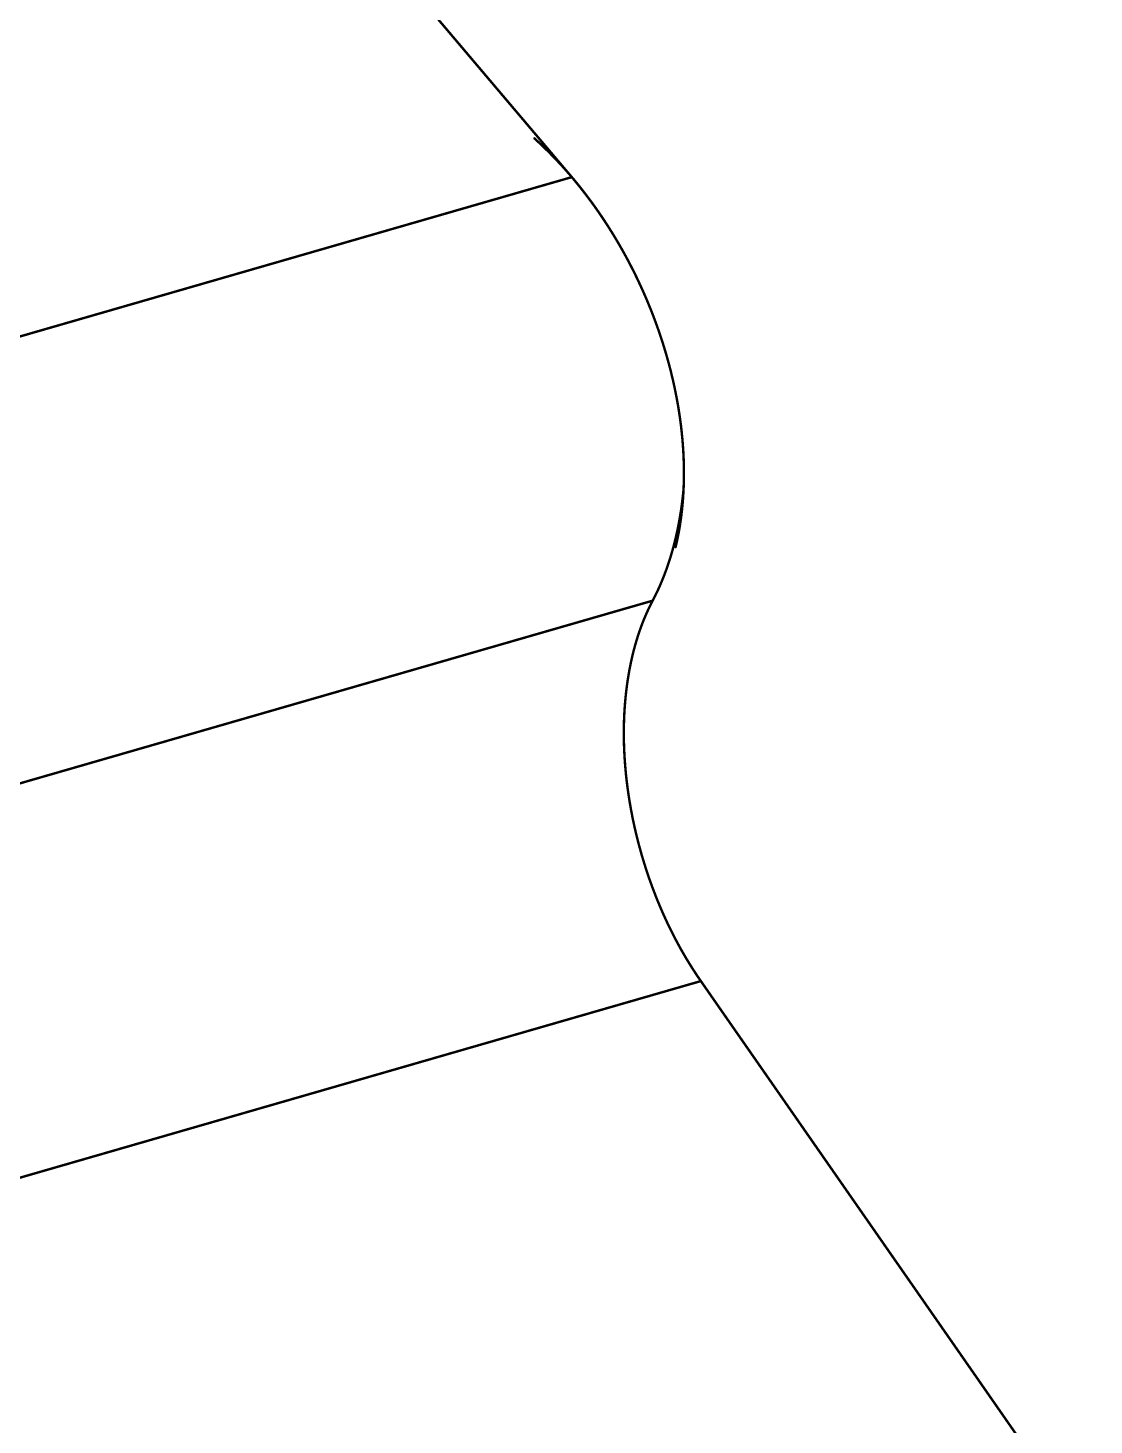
# Model space of a CAD drawing. Header units: millimetres. Extents: x 235 to 830, y 272 to 692.
# Drawn here: x 630.75 to 636.35, y 333.3 to 340.64 of the extents above; entities that cross this region are included whole.
import ezdxf

# ---------------------------------------------------------------- set-up
doc = ezdxf.new("R2010")
doc.units = ezdxf.units.MM
doc.layers.add('Mechanical1', color=6, linetype='Continuous')

msp = doc.modelspace()

# ---------------------------------------------------------------- linework, layer by layer
at = {"layer": 'Mechanical1', "const_width": 0.0127}
for points in [[(602.9158, 376.1063), (633.6087, 339.8557)], [(633.4121, 340.0593), (633.4289, 340.044)], [(633.4289, 340.044), (633.4456, 340.0283)], [(633.4456, 340.0283), (633.4622, 340.0125)], [(633.4622, 340.0125), (633.4787, 339.9963)], [(633.4787, 339.9963), (633.4951, 339.9799)], [(633.4951, 339.9799), (633.5114, 339.9633)], [(633.5114, 339.9633), (633.5275, 339.9464)], [(633.5275, 339.9464), (633.5436, 339.9292)], [(633.5436, 339.9292), (633.5595, 339.9119)], [(633.5595, 339.9119), (633.5753, 339.8943)], [(625.5665, 337.5323), (633.6087, 339.8557)], [(633.5753, 339.8943), (633.5909, 339.8764)], [(633.5909, 339.8764), (633.6064, 339.8583)], [(633.6064, 339.8583), (633.6218, 339.8401)], [(633.6218, 339.8401), (633.637, 339.8215)], [(633.637, 339.8215), (633.6521, 339.8028)], [(633.6521, 339.8028), (633.667, 339.7839)], [(633.667, 339.7839), (633.6818, 339.7647)], [(633.6818, 339.7647), (633.6964, 339.7454)], [(633.6964, 339.7454), (633.7109, 339.7258)], [(633.7109, 339.7258), (633.7252, 339.7061)], [(633.7252, 339.7061), (633.7394, 339.6861)], [(633.7394, 339.6861), (633.7534, 339.666)], [(633.7534, 339.666), (633.7672, 339.6457)], [(633.7672, 339.6457), (633.7808, 339.6252)], [(633.7808, 339.6252), (633.7943, 339.6046)], [(633.7943, 339.6046), (633.8075, 339.5837)], [(633.8075, 339.5837), (633.8206, 339.5628)], [(633.8206, 339.5628), (633.8336, 339.5416)], [(633.8336, 339.5416), (633.8463, 339.5203)], [(633.8463, 339.5203), (633.8588, 339.4988)], [(633.8588, 339.4988), (633.8712, 339.4772)], [(633.8712, 339.4772), (633.8833, 339.4555)], [(633.8833, 339.4555), (633.8953, 339.4336)], [(633.8953, 339.4336), (633.907, 339.4116)], [(633.907, 339.4116), (633.9186, 339.3894)], [(633.9186, 339.3894), (633.9299, 339.3672)], [(633.9299, 339.3672), (633.9411, 339.3448)], [(633.9411, 339.3448), (633.952, 339.3223)], [(633.952, 339.3223), (633.9627, 339.2996)], [(633.9627, 339.2996), (633.9732, 339.2769)], [(633.9732, 339.2769), (633.9835, 339.2541)], [(633.9835, 339.2541), (633.9936, 339.2312)], [(633.9936, 339.2312), (634.0034, 339.2082)], [(634.0034, 339.2082), (634.013, 339.1851)], [(634.013, 339.1851), (634.0224, 339.162)], [(634.0224, 339.162), (634.0316, 339.1387)], [(634.0316, 339.1387), (634.0405, 339.1154)], [(634.0405, 339.1154), (634.0492, 339.092)], [(634.0492, 339.092), (634.0577, 339.0686)], [(634.0577, 339.0686), (634.0659, 339.0451)], [(634.0659, 339.0451), (634.0739, 339.0216)], [(634.0739, 339.0216), (634.0817, 338.998)], [(634.0817, 338.998), (634.0892, 338.9744)], [(634.0892, 338.9744), (634.0965, 338.9507)], [(634.0965, 338.9507), (634.1035, 338.927)], [(634.1035, 338.927), (634.1103, 338.9033)], [(634.1103, 338.9033), (634.1169, 338.8796)], [(634.1169, 338.8796), (634.1232, 338.8559)], [(634.1232, 338.8559), (634.1292, 338.8321)], [(634.1292, 338.8321), (634.135, 338.8084)], [(634.135, 338.8084), (634.1406, 338.7846)], [(634.1406, 338.7846), (634.1459, 338.7609)], [(634.1459, 338.7609), (634.1509, 338.7371)], [(634.1509, 338.7371), (634.1557, 338.7134)], [(634.1557, 338.7134), (634.1602, 338.6897)], [(634.1602, 338.6897), (634.1645, 338.666)], [(634.1645, 338.666), (634.1685, 338.6424)], [(634.1685, 338.6424), (634.1722, 338.6188)], [(634.1722, 338.6188), (634.1757, 338.5952)], [(634.1757, 338.5952), (634.179, 338.5717)], [(634.179, 338.5717), (634.182, 338.5482)], [(634.182, 338.5482), (634.1847, 338.5248)], [(634.1847, 338.5248), (634.1871, 338.5015)], [(634.1871, 338.5015), (634.1893, 338.4782)], [(634.1893, 338.4782), (634.1912, 338.455)], [(634.1912, 338.455), (634.1929, 338.4319)], [(634.1929, 338.4319), (634.1943, 338.4088)], [(634.1943, 338.4088), (634.1954, 338.3858)], [(634.1954, 338.3858), (634.1963, 338.363)], [(634.1963, 338.363), (634.1969, 338.3402)], [(634.1969, 338.3402), (634.1972, 338.3175)], [(634.1971, 338.2725), (634.1973, 338.2949)], [(634.1972, 338.3175), (634.1973, 338.2949)], [(634.1943, 338.205), (634.1955, 338.2171)], [(634.1949, 338.2058), (634.1959, 338.2279)], [(634.1959, 338.2279), (634.1966, 338.2501)], [(634.1966, 338.2501), (634.1971, 338.2725)], [(634.1848, 338.1256), (634.1868, 338.1401)], [(634.1868, 338.1401), (634.1886, 338.154)], [(634.1883, 338.1188), (634.1904, 338.1403)], [(634.1886, 338.154), (634.1902, 338.1674)], [(634.1902, 338.1674), (634.1917, 338.1801)], [(634.1904, 338.1403), (634.1922, 338.162)], [(634.1917, 338.1801), (634.1931, 338.1928)], [(634.1922, 338.162), (634.1937, 338.1839)], [(634.1931, 338.1928), (634.1943, 338.205)], [(634.1937, 338.1839), (634.1949, 338.2058)], [(634.1747, 338.061), (634.1776, 338.0785)], [(634.1776, 338.0785), (634.1803, 338.0948)], [(634.1803, 338.0948), (634.1827, 338.1105)], [(634.1806, 338.0551), (634.1834, 338.0762)], [(634.1827, 338.1105), (634.1848, 338.1256)], [(634.1834, 338.0762), (634.186, 338.0974)], [(634.186, 338.0974), (634.1883, 338.1188)], [(634.1596, 337.9846), (634.1618, 337.9948)], [(634.1618, 337.9948), (634.1639, 338.005)], [(634.1639, 338.005), (634.166, 338.0152)], [(634.166, 338.0152), (634.1682, 338.026)], [(634.1667, 337.9724), (634.1706, 337.9928)], [(634.1682, 338.026), (634.1703, 338.0369)], [(634.1703, 338.0369), (634.1723, 338.0477)], [(634.1706, 337.9928), (634.1742, 338.0134)], [(634.1723, 338.0477), (634.1747, 338.061)], [(634.1742, 338.0134), (634.1775, 338.0341)], [(634.1775, 338.0341), (634.1806, 338.0551)], [(634.14, 337.9053), (634.1425, 337.9148)], [(634.1425, 337.9148), (634.1451, 337.9243)], [(634.1451, 337.9243), (634.1475, 337.9338)], [(634.1475, 337.9338), (634.15, 337.9439)], [(634.15, 337.9439), (634.1525, 337.9541)], [(634.1525, 337.9541), (634.1549, 337.9642)], [(634.1535, 337.9122), (634.1582, 337.9321)], [(634.1549, 337.9642), (634.1573, 337.9744)], [(634.1573, 337.9744), (634.1596, 337.9846)], [(634.1582, 337.9321), (634.1626, 337.9521)], [(634.1626, 337.9521), (634.1667, 337.9724)], [(634.1204, 337.8394), (634.1233, 337.8487)], [(634.1233, 337.8487), (634.1263, 337.8581)], [(634.1263, 337.8581), (634.1291, 337.8675)], [(634.1291, 337.8675), (634.1319, 337.8769)], [(634.1319, 337.8769), (634.1347, 337.8864)], [(634.1347, 337.8864), (634.1374, 337.8958)], [(634.1374, 337.8958), (634.14, 337.9053)], [(634.0942, 337.7653), (634.0977, 337.7745)], [(634.0977, 337.7745), (634.1011, 337.7837)], [(634.1011, 337.7837), (634.1045, 337.7929)], [(634.1045, 337.7929), (634.1078, 337.8022)], [(634.1078, 337.8022), (634.111, 337.8114)], [(634.111, 337.8114), (634.1142, 337.8207)], [(634.1142, 337.8207), (634.1173, 337.83)], [(634.1173, 337.83), (634.1204, 337.8394)], [(634.0639, 337.6931), (634.0679, 337.702)], [(634.0679, 337.702), (634.0719, 337.711)], [(634.0719, 337.711), (634.0757, 337.72)], [(634.0757, 337.72), (634.0796, 337.729)], [(634.0796, 337.729), (634.0833, 337.738)], [(634.0833, 337.738), (634.087, 337.7471)], [(634.087, 337.7471), (634.0906, 337.7562)], [(634.0906, 337.7562), (634.0942, 337.7653)], [(625.991, 335.3072), (634.0332, 337.6306)], [(634.0274, 337.6194), (634.0332, 337.6306)], [(634.0332, 337.6306), (634.0366, 337.6371)], [(634.0366, 337.6371), (634.0413, 337.6463)], [(634.0413, 337.6463), (634.046, 337.6556)], [(634.046, 337.6556), (634.0506, 337.6649)], [(634.0506, 337.6649), (634.0551, 337.6743)], [(634.0551, 337.6743), (634.0595, 337.6837)], [(634.0595, 337.6837), (634.0639, 337.6931)], [(633.992, 337.5433), (633.9961, 337.553)], [(633.9961, 337.553), (634.0003, 337.5626)], [(634.0003, 337.5626), (634.0046, 337.5722)], [(634.0046, 337.5722), (634.009, 337.5817)], [(634.009, 337.5817), (634.0134, 337.5912)], [(634.0134, 337.5912), (634.018, 337.6007)], [(634.018, 337.6007), (634.0226, 337.6101)], [(634.0226, 337.6101), (634.0274, 337.6194)], [(633.9622, 337.4647), (633.9657, 337.4747)], [(633.9657, 337.4747), (633.9692, 337.4846)], [(633.9692, 337.4846), (633.9728, 337.4945)], [(633.9728, 337.4945), (633.9765, 337.5043)], [(633.9765, 337.5043), (633.9802, 337.5141)], [(633.9802, 337.5141), (633.9841, 337.5239)], [(633.9841, 337.5239), (633.988, 337.5336)], [(633.988, 337.5336), (633.992, 337.5433)], [(633.9405, 337.3942), (633.9434, 337.4044)], [(633.9434, 337.4044), (633.9463, 337.4145)], [(633.9463, 337.4145), (633.9494, 337.4246)], [(633.9494, 337.4246), (633.9525, 337.4347)], [(633.9525, 337.4347), (633.9556, 337.4447)], [(633.9556, 337.4447), (633.9589, 337.4547)], [(633.9589, 337.4547), (633.9622, 337.4647)], [(633.9226, 337.3225), (633.9249, 337.3328)], [(633.9249, 337.3328), (633.9273, 337.3431)], [(633.9273, 337.3431), (633.9298, 337.3534)], [(633.9298, 337.3534), (633.9324, 337.3636)], [(633.9324, 337.3636), (633.935, 337.3738)], [(633.935, 337.3738), (633.9377, 337.384)], [(633.9377, 337.384), (633.9405, 337.3942)], [(633.9081, 337.2499), (633.91, 337.2604)], [(633.91, 337.2604), (633.9119, 337.2707)], [(633.9119, 337.2707), (633.9139, 337.2811)], [(633.9139, 337.2811), (633.916, 337.2915)], [(633.916, 337.2915), (633.9181, 337.3019)], [(633.9181, 337.3019), (633.9203, 337.3122)], [(633.9203, 337.3122), (633.9226, 337.3225)], [(633.8952, 337.1622), (633.8981, 337.1852)], [(633.8981, 337.1852), (633.8999, 337.1978)], [(633.8999, 337.1978), (633.9014, 337.2082)], [(633.9014, 337.2082), (633.903, 337.2187)], [(633.903, 337.2187), (633.9046, 337.2291)], [(633.9046, 337.2291), (633.9064, 337.2395)], [(633.9064, 337.2395), (633.9081, 337.2499)], [(633.8885, 337.0972), (633.8904, 337.1182)], [(633.8904, 337.1182), (633.8925, 337.1392)], [(633.8925, 337.1392), (633.8952, 337.1622)], [(633.8834, 337.0175), (633.8843, 337.0364)], [(633.8843, 337.0364), (633.8854, 337.0553)], [(633.8854, 337.0553), (633.8868, 337.0763)], [(633.8868, 337.0763), (633.8885, 337.0972)], [(633.8817, 336.9418), (633.8819, 336.9607)], [(633.8819, 336.9607), (633.8822, 336.9797)], [(633.8822, 336.9797), (633.8827, 336.9986)], [(633.8827, 336.9986), (633.8834, 337.0175)], [(633.8817, 336.9229), (633.8819, 336.904)], [(633.8819, 336.904), (633.8823, 336.8851)], [(633.8823, 336.8851), (633.8828, 336.8683)], [(633.8828, 336.8683), (633.8834, 336.8515)], [(633.8834, 336.8515), (633.8842, 336.8347)], [(633.8842, 336.8347), (633.885, 336.818)], [(633.885, 336.818), (633.8861, 336.8012)], [(633.8861, 336.8012), (633.8872, 336.7844)], [(633.8872, 336.7844), (633.8885, 336.7677)], [(633.8885, 336.7677), (633.8899, 336.7509)], [(633.8899, 336.7509), (633.8914, 336.7342)], [(633.8914, 336.7342), (633.893, 336.7175)], [(633.893, 336.7175), (633.8948, 336.7007)], [(633.8948, 336.7007), (633.8967, 336.684)], [(633.8967, 336.684), (633.8987, 336.6674)], [(634.0501, 336.0766), (634.0611, 336.0493)], [(634.0611, 336.0493), (634.0724, 336.0221)], [(634.0724, 336.0221), (634.0833, 335.9969)], [(634.0833, 335.9969), (634.0944, 335.9719)], [(634.0944, 335.9719), (634.1058, 335.9471)], [(634.1058, 335.9471), (634.1175, 335.9224)], [(634.1175, 335.9224), (634.1286, 335.8997)], [(634.1286, 335.8997), (634.1399, 335.8771)], [(634.1399, 335.8771), (634.1515, 335.8547)], [(634.1515, 335.8547), (634.1634, 335.8324)], [(634.1634, 335.8324), (634.1754, 335.8103)], [(634.1754, 335.8103), (634.1878, 335.7883)], [(634.1878, 335.7883), (634.2004, 335.7665)], [(634.2004, 335.7665), (634.2132, 335.7448)], [(634.2132, 335.7448), (634.2264, 335.7233)], [(634.2264, 335.7233), (634.2397, 335.702)], [(634.2397, 335.702), (634.2534, 335.6808)], [(634.2534, 335.6808), (634.2672, 335.6598)], [(634.2672, 335.6598), (634.2814, 335.639)], [(626.244, 333.3087), (634.2862, 335.6321)], [(634.2814, 335.639), (634.2862, 335.6321)], [(634.2862, 335.6321), (636.3444, 332.6725)]]:
    msp.add_lwpolyline(points, dxfattribs=at)
at = {"layer": 'Mechanical1', "const_width": 0.00635}
for points in [[(633.4089, 340.0593, 1), (633.4153, 340.0593, 1)], [(633.4258, 340.044, 1), (633.4321, 340.044, 1)], [(633.4258, 340.044, 1), (633.4321, 340.044, 1)], [(633.4425, 340.0283, 1), (633.4488, 340.0283, 1)], [(633.4425, 340.0283, 1), (633.4488, 340.0283, 1)], [(633.4591, 340.0125, 1), (633.4654, 340.0125, 1)], [(633.4591, 340.0125, 1), (633.4654, 340.0125, 1)], [(633.4756, 339.9963, 1), (633.4819, 339.9963, 1)], [(633.4756, 339.9963, 1), (633.4819, 339.9963, 1)], [(633.4919, 339.9799, 1), (633.4983, 339.9799, 1)], [(633.4919, 339.9799, 1), (633.4983, 339.9799, 1)], [(633.5082, 339.9633, 1), (633.5146, 339.9633, 1)], [(633.5082, 339.9633, 1), (633.5146, 339.9633, 1)], [(633.5244, 339.9464, 1), (633.5307, 339.9464, 1)], [(633.5244, 339.9464, 1), (633.5307, 339.9464, 1)], [(633.5404, 339.9292, 1), (633.5467, 339.9292, 1)], [(633.5404, 339.9292, 1), (633.5467, 339.9292, 1)], [(633.5563, 339.9119, 1), (633.5626, 339.9119, 1)], [(633.5563, 339.9119, 1), (633.5626, 339.9119, 1)], [(633.5721, 339.8943, 1), (633.5784, 339.8943, 1)], [(633.5721, 339.8943, 1), (633.5784, 339.8943, 1)], [(633.5877, 339.8764, 1), (633.5941, 339.8764, 1)], [(633.5877, 339.8764, 1), (633.5941, 339.8764, 1)], [(633.6032, 339.8583, 1), (633.6096, 339.8583, 1)], [(633.6032, 339.8583, 1), (633.6096, 339.8583, 1)], [(633.6055, 339.8557, 1), (633.6118, 339.8557, 1)], [(633.6055, 339.8557, 1), (633.6118, 339.8557, 1)], [(633.6186, 339.8401, 1), (633.625, 339.8401, 1)], [(633.6186, 339.8401, 1), (633.625, 339.8401, 1)], [(633.6338, 339.8215, 1), (633.6402, 339.8215, 1)], [(633.6338, 339.8215, 1), (633.6402, 339.8215, 1)], [(633.6489, 339.8028, 1), (633.6553, 339.8028, 1)], [(633.6489, 339.8028, 1), (633.6553, 339.8028, 1)], [(633.6639, 339.7839, 1), (633.6702, 339.7839, 1)], [(633.6639, 339.7839, 1), (633.6702, 339.7839, 1)], [(633.6786, 339.7647, 1), (633.685, 339.7647, 1)], [(633.6786, 339.7647, 1), (633.685, 339.7647, 1)], [(633.6933, 339.7454, 1), (633.6996, 339.7454, 1)], [(633.6933, 339.7454, 1), (633.6996, 339.7454, 1)], [(633.7077, 339.7258, 1), (633.7141, 339.7258, 1)], [(633.7077, 339.7258, 1), (633.7141, 339.7258, 1)], [(633.722, 339.7061, 1), (633.7284, 339.7061, 1)], [(633.722, 339.7061, 1), (633.7284, 339.7061, 1)], [(633.7362, 339.6861, 1), (633.7425, 339.6861, 1)], [(633.7362, 339.6861, 1), (633.7425, 339.6861, 1)], [(633.7502, 339.666, 1), (633.7565, 339.666, 1)], [(633.7502, 339.666, 1), (633.7565, 339.666, 1)], [(633.764, 339.6457, 1), (633.7703, 339.6457, 1)], [(633.764, 339.6457, 1), (633.7703, 339.6457, 1)], [(633.7776, 339.6252, 1), (633.784, 339.6252, 1)], [(633.7776, 339.6252, 1), (633.784, 339.6252, 1)], [(633.7911, 339.6046, 1), (633.7974, 339.6046, 1)], [(633.7911, 339.6046, 1), (633.7974, 339.6046, 1)], [(633.8044, 339.5837, 1), (633.8107, 339.5837, 1)], [(633.8044, 339.5837, 1), (633.8107, 339.5837, 1)], [(633.8175, 339.5628, 1), (633.8238, 339.5628, 1)], [(633.8175, 339.5628, 1), (633.8238, 339.5628, 1)], [(633.8304, 339.5416, 1), (633.8367, 339.5416, 1)], [(633.8304, 339.5416, 1), (633.8367, 339.5416, 1)], [(633.8431, 339.5203, 1), (633.8495, 339.5203, 1)], [(633.8431, 339.5203, 1), (633.8495, 339.5203, 1)], [(633.8557, 339.4988, 1), (633.862, 339.4988, 1)], [(633.8557, 339.4988, 1), (633.862, 339.4988, 1)], [(633.868, 339.4772, 1), (633.8744, 339.4772, 1)], [(633.868, 339.4772, 1), (633.8744, 339.4772, 1)], [(633.8802, 339.4555, 1), (633.8865, 339.4555, 1)], [(633.8802, 339.4555, 1), (633.8865, 339.4555, 1)], [(633.8921, 339.4336, 1), (633.8985, 339.4336, 1)], [(633.8921, 339.4336, 1), (633.8985, 339.4336, 1)], [(633.9039, 339.4116, 1), (633.9102, 339.4116, 1)], [(633.9039, 339.4116, 1), (633.9102, 339.4116, 1)], [(633.9154, 339.3894, 1), (633.9218, 339.3894, 1)], [(633.9154, 339.3894, 1), (633.9218, 339.3894, 1)], [(633.9268, 339.3672, 1), (633.9331, 339.3672, 1)], [(633.9268, 339.3672, 1), (633.9331, 339.3672, 1)], [(633.9379, 339.3448, 1), (633.9443, 339.3448, 1)], [(633.9379, 339.3448, 1), (633.9443, 339.3448, 1)], [(633.9488, 339.3223, 1), (633.9552, 339.3223, 1)], [(633.9488, 339.3223, 1), (633.9552, 339.3223, 1)], [(633.9595, 339.2996, 1), (633.9659, 339.2996, 1)], [(633.9595, 339.2996, 1), (633.9659, 339.2996, 1)], [(633.97, 339.2769, 1), (633.9764, 339.2769, 1)], [(633.97, 339.2769, 1), (633.9764, 339.2769, 1)], [(633.9803, 339.2541, 1), (633.9867, 339.2541, 1)], [(633.9803, 339.2541, 1), (633.9867, 339.2541, 1)], [(633.9904, 339.2312, 1), (633.9967, 339.2312, 1)], [(633.9904, 339.2312, 1), (633.9967, 339.2312, 1)], [(634.0002, 339.2082, 1), (634.0066, 339.2082, 1)], [(634.0002, 339.2082, 1), (634.0066, 339.2082, 1)], [(634.0099, 339.1851, 1), (634.0162, 339.1851, 1)], [(634.0099, 339.1851, 1), (634.0162, 339.1851, 1)], [(634.0193, 339.162, 1), (634.0256, 339.162, 1)], [(634.0193, 339.162, 1), (634.0256, 339.162, 1)], [(634.0284, 339.1387, 1), (634.0348, 339.1387, 1)], [(634.0284, 339.1387, 1), (634.0348, 339.1387, 1)], [(634.0374, 339.1154, 1), (634.0437, 339.1154, 1)], [(634.0374, 339.1154, 1), (634.0437, 339.1154, 1)], [(634.0461, 339.092, 1), (634.0524, 339.092, 1)], [(634.0461, 339.092, 1), (634.0524, 339.092, 1)], [(634.0545, 339.0686, 1), (634.0609, 339.0686, 1)], [(634.0545, 339.0686, 1), (634.0609, 339.0686, 1)], [(634.0628, 339.0451, 1), (634.0691, 339.0451, 1)], [(634.0628, 339.0451, 1), (634.0691, 339.0451, 1)], [(634.0708, 339.0216, 1), (634.0771, 339.0216, 1)], [(634.0708, 339.0216, 1), (634.0771, 339.0216, 1)], [(634.0785, 338.998, 1), (634.0849, 338.998, 1)], [(634.0785, 338.998, 1), (634.0849, 338.998, 1)], [(634.0861, 338.9744, 1), (634.0924, 338.9744, 1)], [(634.0861, 338.9744, 1), (634.0924, 338.9744, 1)], [(634.0933, 338.9507, 1), (634.0997, 338.9507, 1)], [(634.0933, 338.9507, 1), (634.0997, 338.9507, 1)], [(634.1004, 338.927, 1), (634.1067, 338.927, 1)], [(634.1004, 338.927, 1), (634.1067, 338.927, 1)], [(634.1072, 338.9033, 1), (634.1135, 338.9033, 1)], [(634.1072, 338.9033, 1), (634.1135, 338.9033, 1)], [(634.1137, 338.8796, 1), (634.1201, 338.8796, 1)], [(634.1137, 338.8796, 1), (634.1201, 338.8796, 1)], [(634.12, 338.8559, 1), (634.1264, 338.8559, 1)], [(634.12, 338.8559, 1), (634.1264, 338.8559, 1)], [(634.126, 338.8321, 1), (634.1324, 338.8321, 1)], [(634.126, 338.8321, 1), (634.1324, 338.8321, 1)], [(634.1318, 338.8084, 1), (634.1382, 338.8084, 1)], [(634.1318, 338.8084, 1), (634.1382, 338.8084, 1)], [(634.1374, 338.7846, 1), (634.1437, 338.7846, 1)], [(634.1374, 338.7846, 1), (634.1437, 338.7846, 1)], [(634.1427, 338.7609, 1), (634.149, 338.7609, 1)], [(634.1427, 338.7609, 1), (634.149, 338.7609, 1)], [(634.1477, 338.7371, 1), (634.1541, 338.7371, 1)], [(634.1477, 338.7371, 1), (634.1541, 338.7371, 1)], [(634.1525, 338.7134, 1), (634.1589, 338.7134, 1)], [(634.1525, 338.7134, 1), (634.1589, 338.7134, 1)], [(634.157, 338.6897, 1), (634.1634, 338.6897, 1)], [(634.157, 338.6897, 1), (634.1634, 338.6897, 1)], [(634.1613, 338.666, 1), (634.1677, 338.666, 1)], [(634.1613, 338.666, 1), (634.1677, 338.666, 1)], [(634.1653, 338.6424, 1), (634.1717, 338.6424, 1)], [(634.1653, 338.6424, 1), (634.1717, 338.6424, 1)], [(634.1691, 338.6188, 1), (634.1754, 338.6188, 1)], [(634.1691, 338.6188, 1), (634.1754, 338.6188, 1)], [(634.1726, 338.5952, 1), (634.1789, 338.5952, 1)], [(634.1726, 338.5952, 1), (634.1789, 338.5952, 1)], [(634.1758, 338.5717, 1), (634.1822, 338.5717, 1)], [(634.1758, 338.5717, 1), (634.1822, 338.5717, 1)], [(634.1788, 338.5482, 1), (634.1851, 338.5482, 1)], [(634.1788, 338.5482, 1), (634.1851, 338.5482, 1)], [(634.1815, 338.5248, 1), (634.1878, 338.5248, 1)], [(634.1815, 338.5248, 1), (634.1878, 338.5248, 1)], [(634.1839, 338.5015, 1), (634.1903, 338.5015, 1)], [(634.1839, 338.5015, 1), (634.1903, 338.5015, 1)], [(634.1861, 338.4782, 1), (634.1925, 338.4782, 1)], [(634.1861, 338.4782, 1), (634.1925, 338.4782, 1)], [(634.188, 338.455, 1), (634.1944, 338.455, 1)], [(634.188, 338.455, 1), (634.1944, 338.455, 1)], [(634.1897, 338.4319, 1), (634.1961, 338.4319, 1)], [(634.1897, 338.4319, 1), (634.1961, 338.4319, 1)], [(634.1911, 338.4088, 1), (634.1975, 338.4088, 1)], [(634.1911, 338.4088, 1), (634.1975, 338.4088, 1)], [(634.1922, 338.3858, 1), (634.1986, 338.3858, 1)], [(634.1922, 338.3858, 1), (634.1986, 338.3858, 1)], [(634.1931, 338.363, 1), (634.1994, 338.363, 1)], [(634.1931, 338.363, 1), (634.1994, 338.363, 1)], [(634.1937, 338.3402, 1), (634.2, 338.3402, 1)], [(634.1937, 338.3402, 1), (634.2, 338.3402, 1)], [(634.194, 338.3175, 1), (634.2004, 338.3175, 1)], [(634.194, 338.3175, 1), (634.2004, 338.3175, 1)], [(634.1941, 338.2949, 1), (634.2005, 338.2949, 1)], [(634.1941, 338.2949, 1), (634.2005, 338.2949, 1)], [(634.1923, 338.2171, 1), (634.1986, 338.2171, 1)], [(634.1927, 338.2279, 1), (634.1991, 338.2279, 1)], [(634.1927, 338.2279, 1), (634.1991, 338.2279, 1)], [(634.1935, 338.2501, 1), (634.1998, 338.2501, 1)], [(634.1935, 338.2501, 1), (634.1998, 338.2501, 1)], [(634.1939, 338.2725, 1), (634.2003, 338.2725, 1)], [(634.1939, 338.2725, 1), (634.2003, 338.2725, 1)], [(634.1836, 338.1401, 1), (634.19, 338.1401, 1)], [(634.1836, 338.1401, 1), (634.19, 338.1401, 1)], [(634.1854, 338.154, 1), (634.1918, 338.154, 1)], [(634.1854, 338.154, 1), (634.1918, 338.154, 1)], [(634.187, 338.1674, 1), (634.1934, 338.1674, 1)], [(634.187, 338.1674, 1), (634.1934, 338.1674, 1)], [(634.1872, 338.1403, 1), (634.1935, 338.1403, 1)], [(634.1872, 338.1403, 1), (634.1935, 338.1403, 1)], [(634.1885, 338.1801, 1), (634.1949, 338.1801, 1)], [(634.1885, 338.1801, 1), (634.1949, 338.1801, 1)], [(634.189, 338.162, 1), (634.1953, 338.162, 1)], [(634.189, 338.162, 1), (634.1953, 338.162, 1)], [(634.1899, 338.1928, 1), (634.1962, 338.1928, 1)], [(634.1899, 338.1928, 1), (634.1962, 338.1928, 1)], [(634.1905, 338.1839, 1), (634.1968, 338.1839, 1)], [(634.1905, 338.1839, 1), (634.1968, 338.1839, 1)], [(634.1911, 338.205, 1), (634.1975, 338.205, 1)], [(634.1911, 338.205, 1), (634.1975, 338.205, 1)], [(634.1917, 338.2058, 1), (634.1981, 338.2058, 1)], [(634.1917, 338.2058, 1), (634.1981, 338.2058, 1)], [(634.1745, 338.0785, 1), (634.1808, 338.0785, 1)], [(634.1745, 338.0785, 1), (634.1808, 338.0785, 1)], [(634.1771, 338.0948, 1), (634.1834, 338.0948, 1)], [(634.1771, 338.0948, 1), (634.1834, 338.0948, 1)], [(634.1795, 338.1105, 1), (634.1858, 338.1105, 1)], [(634.1795, 338.1105, 1), (634.1858, 338.1105, 1)], [(634.1803, 338.0762, 1), (634.1866, 338.0762, 1)], [(634.1803, 338.0762, 1), (634.1866, 338.0762, 1)], [(634.1817, 338.1256, 1), (634.188, 338.1256, 1)], [(634.1817, 338.1256, 1), (634.188, 338.1256, 1)], [(634.1828, 338.0974, 1), (634.1892, 338.0974, 1)], [(634.1828, 338.0974, 1), (634.1892, 338.0974, 1)], [(634.1852, 338.1188, 1), (634.1915, 338.1188, 1)], [(634.1852, 338.1188, 1), (634.1915, 338.1188, 1)], [(634.1586, 337.9948, 1), (634.1649, 337.9948, 1)], [(634.1586, 337.9948, 1), (634.1649, 337.9948, 1)], [(634.1608, 338.005, 1), (634.1671, 338.005, 1)], [(634.1608, 338.005, 1), (634.1671, 338.005, 1)], [(634.1629, 338.0152, 1), (634.1692, 338.0152, 1)], [(634.1629, 338.0152, 1), (634.1692, 338.0152, 1)], [(634.165, 338.026, 1), (634.1714, 338.026, 1)], [(634.165, 338.026, 1), (634.1714, 338.026, 1)], [(634.1671, 338.0369, 1), (634.1734, 338.0369, 1)], [(634.1671, 338.0369, 1), (634.1734, 338.0369, 1)], [(634.1674, 337.9928, 1), (634.1737, 337.9928, 1)], [(634.1674, 337.9928, 1), (634.1737, 337.9928, 1)], [(634.1691, 338.0477, 1), (634.1755, 338.0477, 1)], [(634.1691, 338.0477, 1), (634.1755, 338.0477, 1)], [(634.171, 338.0134, 1), (634.1773, 338.0134, 1)], [(634.171, 338.0134, 1), (634.1773, 338.0134, 1)], [(634.1715, 338.061, 1), (634.1778, 338.061, 1)], [(634.1715, 338.061, 1), (634.1778, 338.061, 1)], [(634.1744, 338.0341, 1), (634.1807, 338.0341, 1)], [(634.1744, 338.0341, 1), (634.1807, 338.0341, 1)], [(634.1774, 338.0551, 1), (634.1838, 338.0551, 1)], [(634.1774, 338.0551, 1), (634.1838, 338.0551, 1)], [(634.1394, 337.9148, 1), (634.1457, 337.9148, 1)], [(634.1394, 337.9148, 1), (634.1457, 337.9148, 1)], [(634.1419, 337.9243, 1), (634.1482, 337.9243, 1)], [(634.1419, 337.9243, 1), (634.1482, 337.9243, 1)], [(634.1443, 337.9338, 1), (634.1507, 337.9338, 1)], [(634.1443, 337.9338, 1), (634.1507, 337.9338, 1)], [(634.1469, 337.9439, 1), (634.1532, 337.9439, 1)], [(634.1469, 337.9439, 1), (634.1532, 337.9439, 1)], [(634.1493, 337.9541, 1), (634.1557, 337.9541, 1)], [(634.1493, 337.9541, 1), (634.1557, 337.9541, 1)], [(634.1517, 337.9642, 1), (634.1581, 337.9642, 1)], [(634.1517, 337.9642, 1), (634.1581, 337.9642, 1)], [(634.1541, 337.9744, 1), (634.1604, 337.9744, 1)], [(634.1541, 337.9744, 1), (634.1604, 337.9744, 1)], [(634.155, 337.9321, 1), (634.1613, 337.9321, 1)], [(634.155, 337.9321, 1), (634.1613, 337.9321, 1)], [(634.1564, 337.9846, 1), (634.1627, 337.9846, 1)], [(634.1564, 337.9846, 1), (634.1627, 337.9846, 1)], [(634.1594, 337.9521, 1), (634.1657, 337.9521, 1)], [(634.1594, 337.9521, 1), (634.1657, 337.9521, 1)], [(634.1635, 337.9724, 1), (634.1699, 337.9724, 1)], [(634.1635, 337.9724, 1), (634.1699, 337.9724, 1)], [(634.1202, 337.8487, 1), (634.1265, 337.8487, 1)], [(634.1202, 337.8487, 1), (634.1265, 337.8487, 1)], [(634.1231, 337.8581, 1), (634.1294, 337.8581, 1)], [(634.1231, 337.8581, 1), (634.1294, 337.8581, 1)], [(634.126, 337.8675, 1), (634.1323, 337.8675, 1)], [(634.126, 337.8675, 1), (634.1323, 337.8675, 1)], [(634.1288, 337.8769, 1), (634.1351, 337.8769, 1)], [(634.1288, 337.8769, 1), (634.1351, 337.8769, 1)], [(634.1315, 337.8864, 1), (634.1379, 337.8864, 1)], [(634.1315, 337.8864, 1), (634.1379, 337.8864, 1)], [(634.1342, 337.8958, 1), (634.1405, 337.8958, 1)], [(634.1342, 337.8958, 1), (634.1405, 337.8958, 1)], [(634.1368, 337.9053, 1), (634.1432, 337.9053, 1)], [(634.1368, 337.9053, 1), (634.1432, 337.9053, 1)], [(634.1503, 337.9122, 1), (634.1567, 337.9122, 1)], [(634.0945, 337.7745, 1), (634.1009, 337.7745, 1)], [(634.0945, 337.7745, 1), (634.1009, 337.7745, 1)], [(634.0979, 337.7837, 1), (634.1043, 337.7837, 1)], [(634.0979, 337.7837, 1), (634.1043, 337.7837, 1)], [(634.1013, 337.7929, 1), (634.1077, 337.7929, 1)], [(634.1013, 337.7929, 1), (634.1077, 337.7929, 1)], [(634.1046, 337.8022, 1), (634.111, 337.8022, 1)], [(634.1046, 337.8022, 1), (634.111, 337.8022, 1)], [(634.1079, 337.8114, 1), (634.1142, 337.8114, 1)], [(634.1079, 337.8114, 1), (634.1142, 337.8114, 1)], [(634.111, 337.8207, 1), (634.1174, 337.8207, 1)], [(634.111, 337.8207, 1), (634.1174, 337.8207, 1)], [(634.1141, 337.83, 1), (634.1205, 337.83, 1)], [(634.1141, 337.83, 1), (634.1205, 337.83, 1)], [(634.1172, 337.8394, 1), (634.1235, 337.8394, 1)], [(634.1172, 337.8394, 1), (634.1235, 337.8394, 1)], [(634.0647, 337.702, 1), (634.0711, 337.702, 1)], [(634.0647, 337.702, 1), (634.0711, 337.702, 1)], [(634.0687, 337.711, 1), (634.075, 337.711, 1)], [(634.0687, 337.711, 1), (634.075, 337.711, 1)], [(634.0726, 337.72, 1), (634.0789, 337.72, 1)], [(634.0726, 337.72, 1), (634.0789, 337.72, 1)], [(634.0764, 337.729, 1), (634.0827, 337.729, 1)], [(634.0764, 337.729, 1), (634.0827, 337.729, 1)], [(634.0802, 337.738, 1), (634.0865, 337.738, 1)], [(634.0802, 337.738, 1), (634.0865, 337.738, 1)], [(634.0838, 337.7471, 1), (634.0902, 337.7471, 1)], [(634.0838, 337.7471, 1), (634.0902, 337.7471, 1)], [(634.0875, 337.7562, 1), (634.0938, 337.7562, 1)], [(634.0875, 337.7562, 1), (634.0938, 337.7562, 1)], [(634.091, 337.7653, 1), (634.0974, 337.7653, 1)], [(634.091, 337.7653, 1), (634.0974, 337.7653, 1)], [(634.03, 337.6306, 1), (634.0363, 337.6306, 1)], [(634.03, 337.6306, 1), (634.0363, 337.6306, 1)], [(634.03, 337.6306, 1), (634.0363, 337.6306, 1)], [(634.0334, 337.6371, 1), (634.0397, 337.6371, 1)], [(634.0334, 337.6371, 1), (634.0397, 337.6371, 1)], [(634.0381, 337.6463, 1), (634.0445, 337.6463, 1)], [(634.0381, 337.6463, 1), (634.0445, 337.6463, 1)], [(634.0428, 337.6556, 1), (634.0492, 337.6556, 1)], [(634.0428, 337.6556, 1), (634.0492, 337.6556, 1)], [(634.0474, 337.6649, 1), (634.0537, 337.6649, 1)], [(634.0474, 337.6649, 1), (634.0537, 337.6649, 1)], [(634.0519, 337.6743, 1), (634.0583, 337.6743, 1)], [(634.0519, 337.6743, 1), (634.0583, 337.6743, 1)], [(634.0563, 337.6837, 1), (634.0627, 337.6837, 1)], [(634.0563, 337.6837, 1), (634.0627, 337.6837, 1)], [(634.0607, 337.6931, 1), (634.067, 337.6931, 1)], [(634.0607, 337.6931, 1), (634.067, 337.6931, 1)], [(633.9929, 337.553, 1), (633.9993, 337.553, 1)], [(633.9929, 337.553, 1), (633.9993, 337.553, 1)], [(633.9971, 337.5626, 1), (634.0035, 337.5626, 1)], [(633.9971, 337.5626, 1), (634.0035, 337.5626, 1)], [(634.0014, 337.5722, 1), (634.0078, 337.5722, 1)], [(634.0014, 337.5722, 1), (634.0078, 337.5722, 1)], [(634.0058, 337.5817, 1), (634.0121, 337.5817, 1)], [(634.0058, 337.5817, 1), (634.0121, 337.5817, 1)], [(634.0102, 337.5912, 1), (634.0166, 337.5912, 1)], [(634.0102, 337.5912, 1), (634.0166, 337.5912, 1)], [(634.0148, 337.6007, 1), (634.0212, 337.6007, 1)], [(634.0148, 337.6007, 1), (634.0212, 337.6007, 1)], [(634.0194, 337.6101, 1), (634.0258, 337.6101, 1)], [(634.0194, 337.6101, 1), (634.0258, 337.6101, 1)], [(634.0242, 337.6194, 1), (634.0305, 337.6194, 1)], [(634.0242, 337.6194, 1), (634.0305, 337.6194, 1)], [(633.9625, 337.4747, 1), (633.9688, 337.4747, 1)], [(633.9625, 337.4747, 1), (633.9688, 337.4747, 1)], [(633.966, 337.4846, 1), (633.9724, 337.4846, 1)], [(633.966, 337.4846, 1), (633.9724, 337.4846, 1)], [(633.9696, 337.4945, 1), (633.9759, 337.4945, 1)], [(633.9696, 337.4945, 1), (633.9759, 337.4945, 1)], [(633.9733, 337.5043, 1), (633.9796, 337.5043, 1)], [(633.9733, 337.5043, 1), (633.9796, 337.5043, 1)], [(633.977, 337.5141, 1), (633.9834, 337.5141, 1)], [(633.977, 337.5141, 1), (633.9834, 337.5141, 1)], [(633.9809, 337.5239, 1), (633.9872, 337.5239, 1)], [(633.9809, 337.5239, 1), (633.9872, 337.5239, 1)], [(633.9848, 337.5336, 1), (633.9912, 337.5336, 1)], [(633.9848, 337.5336, 1), (633.9912, 337.5336, 1)], [(633.9888, 337.5433, 1), (633.9952, 337.5433, 1)], [(633.9888, 337.5433, 1), (633.9952, 337.5433, 1)], [(633.9402, 337.4044, 1), (633.9466, 337.4044, 1)], [(633.9402, 337.4044, 1), (633.9466, 337.4044, 1)], [(633.9432, 337.4145, 1), (633.9495, 337.4145, 1)], [(633.9432, 337.4145, 1), (633.9495, 337.4145, 1)], [(633.9462, 337.4246, 1), (633.9525, 337.4246, 1)], [(633.9462, 337.4246, 1), (633.9525, 337.4246, 1)], [(633.9493, 337.4347, 1), (633.9556, 337.4347, 1)], [(633.9493, 337.4347, 1), (633.9556, 337.4347, 1)], [(633.9525, 337.4447, 1), (633.9588, 337.4447, 1)], [(633.9525, 337.4447, 1), (633.9588, 337.4447, 1)], [(633.9557, 337.4547, 1), (633.9621, 337.4547, 1)], [(633.9557, 337.4547, 1), (633.9621, 337.4547, 1)], [(633.9591, 337.4647, 1), (633.9654, 337.4647, 1)], [(633.9591, 337.4647, 1), (633.9654, 337.4647, 1)], [(633.9217, 337.3328, 1), (633.9281, 337.3328, 1)], [(633.9217, 337.3328, 1), (633.9281, 337.3328, 1)], [(633.9241, 337.3431, 1), (633.9305, 337.3431, 1)], [(633.9241, 337.3431, 1), (633.9305, 337.3431, 1)], [(633.9266, 337.3534, 1), (633.933, 337.3534, 1)], [(633.9266, 337.3534, 1), (633.933, 337.3534, 1)], [(633.9292, 337.3636, 1), (633.9355, 337.3636, 1)], [(633.9292, 337.3636, 1), (633.9355, 337.3636, 1)], [(633.9318, 337.3738, 1), (633.9382, 337.3738, 1)], [(633.9318, 337.3738, 1), (633.9382, 337.3738, 1)], [(633.9345, 337.384, 1), (633.9409, 337.384, 1)], [(633.9345, 337.384, 1), (633.9409, 337.384, 1)], [(633.9373, 337.3942, 1), (633.9437, 337.3942, 1)], [(633.9373, 337.3942, 1), (633.9437, 337.3942, 1)], [(633.9068, 337.2604, 1), (633.9132, 337.2604, 1)], [(633.9068, 337.2604, 1), (633.9132, 337.2604, 1)], [(633.9087, 337.2707, 1), (633.9151, 337.2707, 1)], [(633.9087, 337.2707, 1), (633.9151, 337.2707, 1)], [(633.9107, 337.2811, 1), (633.9171, 337.2811, 1)], [(633.9107, 337.2811, 1), (633.9171, 337.2811, 1)], [(633.9128, 337.2915, 1), (633.9191, 337.2915, 1)], [(633.9128, 337.2915, 1), (633.9191, 337.2915, 1)], [(633.9149, 337.3019, 1), (633.9213, 337.3019, 1)], [(633.9149, 337.3019, 1), (633.9213, 337.3019, 1)], [(633.9171, 337.3122, 1), (633.9235, 337.3122, 1)], [(633.9171, 337.3122, 1), (633.9235, 337.3122, 1)], [(633.9194, 337.3225, 1), (633.9257, 337.3225, 1)], [(633.9194, 337.3225, 1), (633.9257, 337.3225, 1)], [(633.895, 337.1852, 1), (633.9013, 337.1852, 1)], [(633.895, 337.1852, 1), (633.9013, 337.1852, 1)], [(633.8967, 337.1978, 1), (633.9031, 337.1978, 1)], [(633.8967, 337.1978, 1), (633.9031, 337.1978, 1)], [(633.8982, 337.2082, 1), (633.9046, 337.2082, 1)], [(633.8982, 337.2082, 1), (633.9046, 337.2082, 1)], [(633.8998, 337.2187, 1), (633.9062, 337.2187, 1)], [(633.8998, 337.2187, 1), (633.9062, 337.2187, 1)], [(633.9015, 337.2291, 1), (633.9078, 337.2291, 1)], [(633.9015, 337.2291, 1), (633.9078, 337.2291, 1)], [(633.9032, 337.2395, 1), (633.9095, 337.2395, 1)], [(633.9032, 337.2395, 1), (633.9095, 337.2395, 1)], [(633.905, 337.2499, 1), (633.9113, 337.2499, 1)], [(633.905, 337.2499, 1), (633.9113, 337.2499, 1)], [(633.8872, 337.1182, 1), (633.8936, 337.1182, 1)], [(633.8872, 337.1182, 1), (633.8936, 337.1182, 1)], [(633.8894, 337.1392, 1), (633.8957, 337.1392, 1)], [(633.8894, 337.1392, 1), (633.8957, 337.1392, 1)], [(633.892, 337.1622, 1), (633.8984, 337.1622, 1)], [(633.892, 337.1622, 1), (633.8984, 337.1622, 1)], [(633.8811, 337.0364, 1), (633.8875, 337.0364, 1)], [(633.8811, 337.0364, 1), (633.8875, 337.0364, 1)], [(633.8822, 337.0553, 1), (633.8886, 337.0553, 1)], [(633.8822, 337.0553, 1), (633.8886, 337.0553, 1)], [(633.8836, 337.0763, 1), (633.89, 337.0763, 1)], [(633.8836, 337.0763, 1), (633.89, 337.0763, 1)], [(633.8853, 337.0972, 1), (633.8916, 337.0972, 1)], [(633.8853, 337.0972, 1), (633.8916, 337.0972, 1)], [(633.8787, 336.9607, 1), (633.885, 336.9607, 1)], [(633.8787, 336.9607, 1), (633.885, 336.9607, 1)], [(633.879, 336.9797, 1), (633.8854, 336.9797, 1)], [(633.879, 336.9797, 1), (633.8854, 336.9797, 1)], [(633.8795, 336.9986, 1), (633.8859, 336.9986, 1)], [(633.8795, 336.9986, 1), (633.8859, 336.9986, 1)], [(633.8802, 337.0175, 1), (633.8866, 337.0175, 1)], [(633.8802, 337.0175, 1), (633.8866, 337.0175, 1)], [(633.8785, 336.9418, 1), (633.8849, 336.9418, 1)], [(633.8785, 336.9418, 1), (633.8849, 336.9418, 1)], [(633.8785, 336.9229, 1), (633.8849, 336.9229, 1)], [(633.8785, 336.9229, 1), (633.8849, 336.9229, 1)], [(633.8788, 336.904, 1), (633.8851, 336.904, 1)], [(633.8788, 336.904, 1), (633.8851, 336.904, 1)], [(633.8791, 336.8851, 1), (633.8855, 336.8851, 1)], [(633.8791, 336.8851, 1), (633.8855, 336.8851, 1)], [(633.8796, 336.8683, 1), (633.886, 336.8683, 1)], [(633.8796, 336.8683, 1), (633.886, 336.8683, 1)], [(633.8802, 336.8515, 1), (633.8866, 336.8515, 1)], [(633.8802, 336.8515, 1), (633.8866, 336.8515, 1)], [(633.881, 336.8347, 1), (633.8873, 336.8347, 1)], [(633.881, 336.8347, 1), (633.8873, 336.8347, 1)], [(633.8819, 336.818, 1), (633.8882, 336.818, 1)], [(633.8819, 336.818, 1), (633.8882, 336.818, 1)], [(633.8829, 336.8012, 1), (633.8892, 336.8012, 1)], [(633.8829, 336.8012, 1), (633.8892, 336.8012, 1)], [(633.884, 336.7844, 1), (633.8904, 336.7844, 1)], [(633.884, 336.7844, 1), (633.8904, 336.7844, 1)], [(633.8853, 336.7677, 1), (633.8916, 336.7677, 1)], [(633.8853, 336.7677, 1), (633.8916, 336.7677, 1)], [(633.8867, 336.7509, 1), (633.893, 336.7509, 1)], [(633.8867, 336.7509, 1), (633.893, 336.7509, 1)], [(633.8882, 336.7342, 1), (633.8946, 336.7342, 1)], [(633.8882, 336.7342, 1), (633.8946, 336.7342, 1)], [(633.8899, 336.7175, 1), (633.8962, 336.7175, 1)], [(633.8899, 336.7175, 1), (633.8962, 336.7175, 1)], [(633.8916, 336.7007, 1), (633.898, 336.7007, 1)], [(633.8916, 336.7007, 1), (633.898, 336.7007, 1)], [(633.8935, 336.684, 1), (633.8999, 336.684, 1)], [(633.8935, 336.684, 1), (633.8999, 336.684, 1)], [(633.8955, 336.6674, 1), (633.9019, 336.6674, 1)], [(633.8955, 336.6674, 1), (633.9019, 336.6674, 1)], [(633.9077, 336.5821, 1), (633.9141, 336.5821, 1)], [(633.9077, 336.5821, 1), (633.9141, 336.5821, 1)], [(633.9374, 336.4296, 1), (633.9438, 336.4296, 1)], [(633.9374, 336.4296, 1), (633.9438, 336.4296, 1)], [(633.9937, 336.2251, 1), (634, 336.2251, 1)], [(633.9937, 336.2251, 1), (634, 336.2251, 1)], [(634.0469, 336.0766, 1), (634.0533, 336.0766, 1)], [(634.0469, 336.0766, 1), (634.0533, 336.0766, 1)], [(634.0579, 336.0493, 1), (634.0643, 336.0493, 1)], [(634.0579, 336.0493, 1), (634.0643, 336.0493, 1)], [(634.0693, 336.0221, 1), (634.0756, 336.0221, 1)], [(634.0693, 336.0221, 1), (634.0756, 336.0221, 1)], [(634.0801, 335.9969, 1), (634.0864, 335.9969, 1)], [(634.0801, 335.9969, 1), (634.0864, 335.9969, 1)], [(634.0912, 335.9719, 1), (634.0976, 335.9719, 1)], [(634.0912, 335.9719, 1), (634.0976, 335.9719, 1)], [(634.1026, 335.9471, 1), (634.109, 335.9471, 1)], [(634.1026, 335.9471, 1), (634.109, 335.9471, 1)], [(634.1144, 335.9224, 1), (634.1207, 335.9224, 1)], [(634.1144, 335.9224, 1), (634.1207, 335.9224, 1)], [(634.1254, 335.8997, 1), (634.1318, 335.8997, 1)], [(634.1254, 335.8997, 1), (634.1318, 335.8997, 1)], [(634.1368, 335.8771, 1), (634.1431, 335.8771, 1)], [(634.1368, 335.8771, 1), (634.1431, 335.8771, 1)], [(634.1483, 335.8547, 1), (634.1547, 335.8547, 1)], [(634.1483, 335.8547, 1), (634.1547, 335.8547, 1)], [(634.1602, 335.8324, 1), (634.1665, 335.8324, 1)], [(634.1602, 335.8324, 1), (634.1665, 335.8324, 1)], [(634.1723, 335.8103, 1), (634.1786, 335.8103, 1)], [(634.1723, 335.8103, 1), (634.1786, 335.8103, 1)], [(634.1846, 335.7883, 1), (634.191, 335.7883, 1)], [(634.1846, 335.7883, 1), (634.191, 335.7883, 1)], [(634.1972, 335.7665, 1), (634.2036, 335.7665, 1)], [(634.1972, 335.7665, 1), (634.2036, 335.7665, 1)], [(634.2101, 335.7448, 1), (634.2164, 335.7448, 1)], [(634.2101, 335.7448, 1), (634.2164, 335.7448, 1)], [(634.2232, 335.7233, 1), (634.2295, 335.7233, 1)], [(634.2232, 335.7233, 1), (634.2295, 335.7233, 1)], [(634.2365, 335.702, 1), (634.2429, 335.702, 1)], [(634.2365, 335.702, 1), (634.2429, 335.702, 1)], [(634.2502, 335.6808, 1), (634.2565, 335.6808, 1)], [(634.2502, 335.6808, 1), (634.2565, 335.6808, 1)], [(634.2641, 335.6598, 1), (634.2704, 335.6598, 1)], [(634.2641, 335.6598, 1), (634.2704, 335.6598, 1)], [(634.2782, 335.639, 1), (634.2846, 335.639, 1)], [(634.2782, 335.639, 1), (634.2846, 335.639, 1)], [(634.283, 335.6321, 1), (634.2893, 335.6321, 1)], [(634.283, 335.6321, 1), (634.2893, 335.6321, 1)], [(634.283, 335.6321, 1), (634.2893, 335.6321, 1)]]:
    msp.add_lwpolyline(points, format="xyb", close=True, dxfattribs=at)
at = {"layer": 'Mechanical1', "const_width": 0.0127}
for points in [[(633.8817, 336.9229, -0.002357), (633.8817, 336.9418)], [(633.9109, 336.5821, -0.009042), (633.8987, 336.6674)], [(633.9406, 336.4296, -0.016182), (633.9109, 336.5821)], [(633.9968, 336.2251, -0.021871), (633.9406, 336.4296)], [(634.0501, 336.0766, -0.016155), (633.9968, 336.2251)]]:
    msp.add_lwpolyline(points, format="xyb", dxfattribs=at)

doc.saveas('drawing.dxf')
